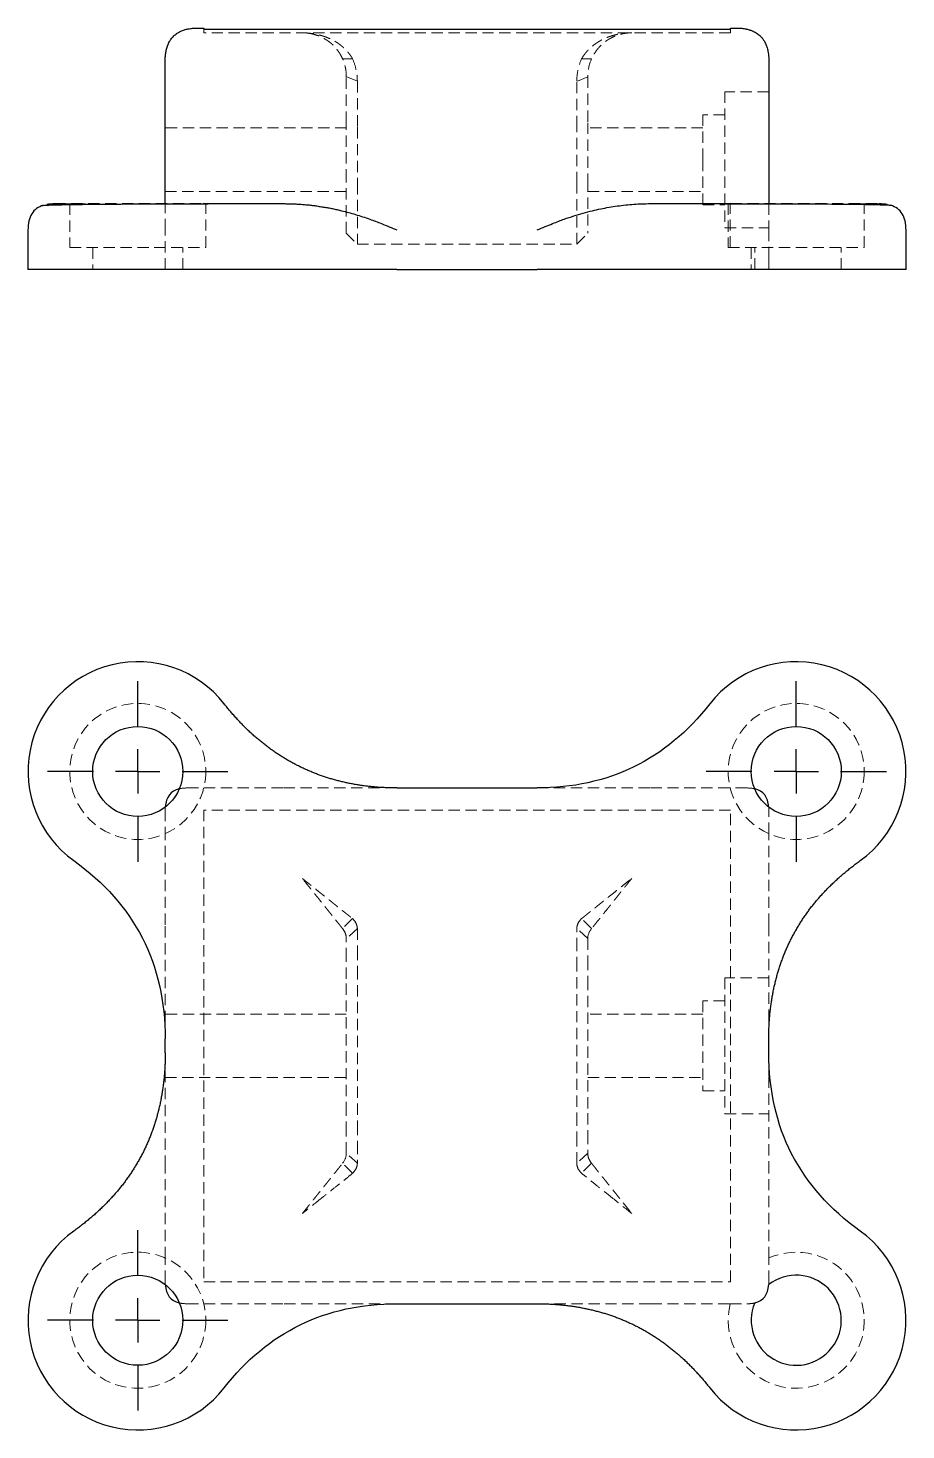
# Model space of a CAD drawing. Header units: millimetres. Extents: x 34 to 237, y 14 to 172.
# Drawn here: x 33.6 to 132.4, y 13.7 to 171.6 of the extents above; entities that cross this region are included whole.
import ezdxf

# ---------------------------------------------------------------- set-up
doc = ezdxf.new("R2010")
doc.units = ezdxf.units.MM
doc.linetypes.add('HIDDEN', pattern=[1.905, 1.27, -0.635])
doc.layers.add('10', color=7, linetype='Continuous')

# ---------------------------------------------------------------- blocks, each defined once
blk = doc.blocks.new('SW_CENTERMARKSYMBOL_0')
at = {"layer": '10', "color": 0}
for p, q in [((0, 5), (0, 10.16)), ((0, 0), (0, 2.5)), ((-5, 0), (-10.16, 0)), ((0, 0), (-2.5, 0)), ((0, 0), (0, -2.5)), ((0, 0), (2.5, 0)), ((5, 0), (10.16, 0)), ((0, -5), (0, -10.16))]:
    blk.add_line(p, q, dxfattribs=at)
blk = doc.blocks.new('SW_CENTERMARKSYMBOL_1')
at = {"layer": '10', "color": 0}
for p, q in [((0, 5), (0, 10.16)), ((0, 0), (0, 2.5)), ((-5, 0), (-10.16, 0)), ((0, 0), (-2.5, 0)), ((0, 0), (0, -2.5)), ((0, 0), (2.5, 0)), ((5, 0), (10.16, 0)), ((0, -5), (0, -10.16))]:
    blk.add_line(p, q, dxfattribs=at)
blk = doc.blocks.new('SW_CENTERMARKSYMBOL_2')
at = {"layer": '10', "color": 0}
for p, q in [((0, 5), (0, 10.16)), ((0, 0), (0, 2.5)), ((-5, 0), (-10.16, 0)), ((0, 0), (-2.5, 0)), ((0, 0), (0, -2.5)), ((0, 0), (2.5, 0)), ((5, 0), (10.16, 0)), ((0, -5), (0, -10.16))]:
    blk.add_line(p, q, dxfattribs=at)

msp = doc.modelspace()

# ---------------------------------------------------------------- linework, layer by layer
at = {"color": 7, "linetype": 'Continuous', "lineweight": 25}
for p, q in [((52.72, 171.62), (53.35, 171.62)), ((53.35, 171.5), (112.67, 171.5)), ((112.67, 171.62), (113.28, 171.62)), ((49.01, 151.85), (49.01, 167.91)), ((116.99, 167.91), (116.99, 151.85)), ((53.84, 151.8), (53.32, 151.85)), ((112.68, 151.85), (112.16, 151.8)), ((33.56, 148.88), (33.56, 144.43)), ((132.44, 144.43), (132.44, 148.88)), ((55.65, 144.43), (33.56, 144.43)), ((75.11, 144.43), (90.89, 144.43)), ((132.44, 144.43), (110.35, 144.43)), ((75.11, 86.04), (90.89, 86.04)), ((49.01, 56.22), (49.01, 57.78)), ((116.99, 56.22), (116.99, 57.78)), ((75.11, 27.96), (90.89, 27.96))]:
    msp.add_line(p, q, dxfattribs=at)
at = {"color": 7, "linetype": 'HIDDEN', "lineweight": 18}
for p, q in [((53.35, 171.5), (53.35, 171.08)), ((112.67, 171.49), (53.35, 171.49)), ((112.67, 171.08), (53.35, 171.08)), ((112.67, 171.5), (112.67, 171.08)), ((70.11, 168.15), (68.99, 168.15)), ((97.03, 168.15), (95.9, 168.15)), ((70.65, 165.63), (69.41, 166.14)), ((69.41, 160.96), (69.41, 166.14)), ((96.6, 166.14), (95.37, 165.63)), ((96.6, 166.14), (96.6, 160.96)), ((70.65, 165.63), (70.65, 160.46)), ((95.37, 160.46), (95.37, 165.63)), ((112.04, 164.45), (112.04, 156.79)), ((116.99, 164.45), (112.04, 164.45)), ((109.57, 161.86), (109.57, 156.79)), ((112.04, 161.86), (109.57, 161.86)), ((69.41, 160.37), (49.01, 160.37)), ((69.41, 154.45), (69.41, 160.96)), ((70.65, 160.46), (70.65, 154.16)), ((95.37, 154.16), (95.37, 160.46)), ((96.6, 160.96), (96.6, 154.45)), ((109.57, 160.37), (96.6, 160.37)), ((109.57, 156.79), (109.57, 151.72)), ((112.04, 156.79), (112.04, 149.13)), ((49.01, 153.2), (69.41, 153.2)), ((69.41, 148.51), (69.41, 154.45)), ((70.65, 154.16), (70.65, 147.27)), ((95.37, 147.27), (95.37, 154.16)), ((96.6, 154.45), (96.6, 148.51)), ((96.6, 153.2), (109.57, 153.2)), ((38.26, 151.85), (38.26, 146.9)), ((53.59, 146.9), (53.59, 151.85)), ((109.57, 151.72), (112.04, 151.72)), ((112.41, 151.85), (112.41, 146.9)), ((112.64, 146.9), (112.64, 151.85)), ((127.74, 146.9), (127.74, 151.85)), ((49.01, 144.43), (49.01, 148.88)), ((69.41, 148.51), (70.65, 147.27)), ((95.37, 147.27), (96.6, 148.51)), ((112.04, 149.13), (116.99, 149.13)), ((116.99, 149.36), (116.99, 149.89)), ((116.99, 149.34), (116.99, 148.88)), ((116.99, 148.88), (116.99, 144.43)), ((38.26, 146.9), (53.59, 146.9)), ((40.86, 146.9), (40.86, 144.43)), ((50.99, 144.43), (50.99, 146.9)), ((70.65, 147.27), (95.37, 147.27)), ((112.41, 146.9), (127.74, 146.9)), ((115.01, 146.9), (115.01, 144.43)), ((115.4, 144.43), (115.4, 146.9)), ((116.98, 144.43), (116.98, 146.9)), ((125.14, 144.43), (125.14, 146.9)), ((51.48, 86.04), (53.36, 86.04)), ((53.36, 86.04), (62.34, 86.04)), ((103.66, 86.04), (112.64, 86.04)), ((114.52, 86.04), (112.64, 86.04)), ((49.01, 83.57), (49.01, 80.89)), ((53.35, 83.56), (53.35, 30.42)), ((112.67, 83.56), (53.35, 83.56)), ((112.67, 30.42), (112.67, 83.56)), ((116.99, 80.89), (116.99, 83.57)), ((49.01, 70.62), (49.01, 80.89)), ((116.99, 70.62), (116.99, 80.89)), ((70.11, 71.33), (68.99, 70.2)), ((97.03, 70.2), (95.9, 71.33)), ((70.65, 70.21), (69.41, 69.08)), ((70.65, 70.21), (70.65, 67.91)), ((95.37, 67.91), (95.37, 70.21)), ((96.6, 69.08), (95.37, 70.21)), ((69.41, 66.78), (69.41, 69.08)), ((70.65, 67.91), (70.65, 65.75)), ((95.37, 65.75), (95.37, 67.91)), ((96.6, 69.08), (96.6, 66.78)), ((69.41, 64.55), (69.41, 66.78)), ((96.6, 66.78), (96.6, 64.55)), ((70.65, 65.75), (70.65, 48.22)), ((95.37, 48.22), (95.37, 65.75)), ((69.41, 49.42), (69.41, 64.55)), ((96.6, 64.55), (96.6, 49.42)), ((112.04, 64.66), (112.04, 49.34)), ((116.99, 64.66), (112.04, 64.66)), ((109.57, 62.07), (109.57, 51.93)), ((112.04, 62.07), (109.57, 62.07)), ((69.41, 60.58), (49.01, 60.58)), ((109.57, 60.58), (96.6, 60.58)), ((116.99, 58.89), (116.99, 60.35)), ((116.99, 58.82), (116.99, 57.78)), ((116.99, 56.22), (116.99, 55.18)), ((116.99, 53.64), (116.99, 55.12)), ((49.01, 53.42), (69.41, 53.42)), ((96.6, 53.42), (109.57, 53.42)), ((109.57, 51.93), (112.04, 51.93)), ((69.41, 47.2), (69.41, 49.42)), ((96.6, 49.42), (96.6, 47.2)), ((112.04, 49.34), (116.99, 49.34)), ((70.65, 48.22), (70.65, 46.07)), ((95.37, 46.07), (95.37, 48.22)), ((69.41, 44.9), (69.41, 47.2)), ((70.65, 46.07), (70.65, 43.77)), ((95.37, 43.77), (95.37, 46.07)), ((96.6, 47.2), (96.6, 44.9)), ((70.65, 43.77), (69.41, 44.9)), ((96.6, 44.9), (95.37, 43.77)), ((49.01, 33.11), (49.01, 43.38)), ((70.11, 42.65), (68.99, 43.78)), ((97.03, 43.78), (95.9, 42.65)), ((116.99, 33.11), (116.99, 43.38)), ((49.01, 30.43), (49.01, 33.11)), ((116.99, 30.42), (116.99, 33.11)), ((53.35, 30.42), (112.67, 30.42)), ((51.48, 27.96), (53.36, 27.96)), ((53.36, 27.96), (62.34, 27.96)), ((103.66, 27.96), (112.64, 27.96)), ((112.64, 27.96), (114.52, 27.96))]:
    msp.add_line(p, q, dxfattribs=at)
for centre in [(45.92, 87.9), (120.08, 87.9), (45.92, 26.1)]:
    msp.add_circle(centre, 7.66, dxfattribs=at)
at = {"color": 7, "linetype": 'Continuous', "lineweight": 25}
for centre in [(45.92, 87.9), (120.08, 87.9), (45.92, 26.1)]:
    msp.add_circle(centre, 5.07, dxfattribs=at)
for centre, radius, start, end in [((45.92, 87.9), 12.36, 38.0731, 234.3147), ((120.08, 87.9), 12.36, 305.6853, 141.9269), ((45.92, 26.1), 12.36, 125.6853, 321.9269), ((120.08, 26.1), 12.36, 218.0731, 54.3147), ((120.08, 26.1), 5.07, 157.3476, 127.728)]:
    msp.add_arc(centre, radius, start, end, dxfattribs=at)
at = {"color": 7, "linetype": 'HIDDEN', "lineweight": 18}
for centre, radius, start, end in [((120.08, 26.1), 7.66, 165.9992, 113.7802), ((112.51, 30.42), 4.48, 356.0053, 0), ((114.56, 31.65), 3.7, 269.2666, 283.1039)]:
    msp.add_arc(centre, radius, start, end, dxfattribs=at)
at = {"color": 7, "linetype": 'Continuous', "lineweight": 25}
for points, knots in [([(49.01, 167.91), (49.01, 167.98), (49.01, 168.12), (49.02, 168.34), (49.04, 168.56), (49.07, 168.79), (49.12, 169.09), (49.21, 169.46), (49.35, 169.82), (49.49, 170.11), (49.66, 170.37), (49.9, 170.67), (50.15, 170.89), (50.37, 171.04), (50.53, 171.14), (50.69, 171.23), (50.95, 171.34), (51.29, 171.46), (51.74, 171.55), (52.23, 171.61), (52.55, 171.62), (52.72, 171.62)], [0, 0, 0, 0, 0.032978, 0.067406, 0.103119, 0.139957, 0.177772, 0.252994, 0.323723, 0.361097, 0.410273, 0.470951, 0.5439, 0.571478, 0.600486, 0.631155, 0.663714, 0.735426, 0.814491, 0.902345, 1, 1, 1, 1]), ([(113.28, 171.62), (113.36, 171.62), (113.51, 171.62), (113.74, 171.61), (113.96, 171.59), (114.18, 171.56), (114.38, 171.52), (114.58, 171.48), (114.77, 171.43), (114.95, 171.37), (115.15, 171.3), (115.35, 171.2), (115.57, 171.08), (115.78, 170.94), (115.99, 170.76), (116.21, 170.54), (116.37, 170.32), (116.51, 170.1), (116.64, 169.84), (116.79, 169.47), (116.89, 169.06), (116.95, 168.66), (116.98, 168.29), (116.98, 168.04), (116.99, 167.91)], [0, 0, 0, 0, 0.04545, 0.088652, 0.129683, 0.168636, 0.205613, 0.240737, 0.274146, 0.306, 0.336481, 0.376975, 0.416767, 0.456177, 0.50073, 0.54997, 0.604617, 0.631456, 0.676368, 0.743343, 0.82228, 0.878968, 0.938131, 1, 1, 1, 1]), ([(35.26, 151.67), (35, 151.56), (34.49, 151.35), (33.93, 150.7), (33.61, 149.85), (33.58, 149.22), (33.56, 148.88)], [0, 0, 0, 0, 0.237003, 0.463451, 0.709712, 1, 1, 1, 1]), ([(53.84, 151.8), (53.6, 151.8), (53.06, 151.8), (52.03, 151.8), (50.82, 151.8), (49.48, 151.79), (48.01, 151.79), (46.46, 151.78), (44.84, 151.77), (43.2, 151.76), (41.58, 151.75), (40.02, 151.73), (38.58, 151.71), (37.31, 151.69), (36.26, 151.67), (35.5, 151.63), (35.06, 151.6), (35.05, 151.58), (35.05, 151.57)], [0, 0, 0, 0, 0.044683, 0.098415, 0.153518, 0.210076, 0.268111, 0.327644, 0.388769, 0.451562, 0.516035, 0.58225, 0.650255, 0.720098, 0.791872, 0.865604, 0.94136, 1, 1, 1, 1]), ([(40.05, 151.8), (39.8, 151.8), (39.26, 151.8), (38.5, 151.79), (37.77, 151.79), (37.14, 151.78), (36.61, 151.78), (36.18, 151.77), (35.85, 151.77), (35.73, 151.76), (35.67, 151.76)], [0, 0, 0, 0, 0.103092, 0.230166, 0.357502, 0.485238, 0.613399, 0.741942, 0.870814, 1, 1, 1, 1]), ([(53.32, 151.85), (54.55, 151.85), (55.91, 151.85), (58.16, 151.85), (58.95, 151.85), (60.6, 151.85), (61.46, 151.85), (62.34, 151.85)], [0, 0, 0, 0, 0.5, 0.5, 0.75, 0.75, 1, 1, 1, 1]), ([(62.34, 151.85), (62.51, 151.84), (62.84, 151.84), (63.34, 151.83), (63.84, 151.8), (64.34, 151.77), (64.84, 151.73), (65.35, 151.68), (65.85, 151.62), (66.35, 151.54), (66.86, 151.46), (67.36, 151.38), (67.87, 151.28), (68.37, 151.17), (69.23, 150.97), (70.47, 150.63), (71.96, 150.14), (73.52, 149.55), (74.53, 149.12), (75.11, 148.88)], [0, 0, 0, 0, 0.037805, 0.075671, 0.113612, 0.151642, 0.189772, 0.228017, 0.266389, 0.304902, 0.343567, 0.382399, 0.421408, 0.460608, 0.500011, 0.621583, 0.750787, 0.856663, 1, 1, 1, 1]), ([(90.89, 148.88), (91.2, 149.01), (91.78, 149.25), (92.6, 149.58), (93.31, 149.86), (94.11, 150.16), (95.02, 150.46), (96.08, 150.78), (97.09, 151.05), (98.06, 151.26), (98.99, 151.44), (99.93, 151.59), (100.87, 151.7), (101.8, 151.79), (102.73, 151.84), (103.35, 151.84), (103.66, 151.85)], [0, 0, 0, 0, 0.076205, 0.143136, 0.200802, 0.249217, 0.335955, 0.419519, 0.500008, 0.572962, 0.645273, 0.717019, 0.788281, 0.859142, 0.929687, 1, 1, 1, 1]), ([(103.66, 151.85), (104.54, 151.85), (105.4, 151.85), (107.05, 151.85), (107.84, 151.85), (110.09, 151.85), (111.45, 151.85), (112.68, 151.85)], [0, 0, 0, 0, 0.25, 0.25, 0.5, 0.5, 1, 1, 1, 1]), ([(130.96, 151.57), (130.96, 151.58), (130.96, 151.6), (130.7, 151.64), (130.25, 151.67), (129.56, 151.69), (128.68, 151.71), (127.58, 151.73), (126.3, 151.75), (124.86, 151.76), (123.28, 151.77), (121.59, 151.78), (119.85, 151.79), (118.09, 151.79), (116.36, 151.8), (114.73, 151.8), (113.28, 151.8), (112.52, 151.8), (112.16, 151.8)], [0, 0, 0, 0, 0.046132, 0.103682, 0.162109, 0.221408, 0.28159, 0.342647, 0.404615, 0.467524, 0.53138, 0.596228, 0.662059, 0.728907, 0.796879, 0.865976, 0.936214, 1, 1, 1, 1]), ([(130.33, 151.76), (130.27, 151.76), (130.15, 151.77), (129.82, 151.77), (129.39, 151.78), (128.86, 151.78), (128.23, 151.79), (127.5, 151.79), (126.74, 151.8), (126.2, 151.8), (125.95, 151.8)], [0, 0, 0, 0, 0.129186, 0.258058, 0.386601, 0.514762, 0.642498, 0.769834, 0.896908, 1, 1, 1, 1]), ([(132.44, 148.88), (132.42, 149.22), (132.39, 149.85), (132.07, 150.7), (131.51, 151.35), (131, 151.56), (130.74, 151.67)], [0, 0, 0, 0, 0.290288, 0.536549, 0.762997, 1, 1, 1, 1]), ([(75.11, 144.43), (74.94, 144.43), (74.59, 144.43), (74.07, 144.43), (73.56, 144.43), (73.05, 144.43), (72.55, 144.43), (72.05, 144.43), (71.56, 144.43), (71.06, 144.43), (70.58, 144.43), (70.1, 144.43), (69.62, 144.43), (69.15, 144.43), (68.68, 144.43), (68.21, 144.43), (67.75, 144.43), (67.3, 144.43), (66.84, 144.43), (66.4, 144.43), (65.95, 144.43), (65.52, 144.43), (65.08, 144.43), (64.65, 144.43), (64.23, 144.43), (63.81, 144.43), (63.39, 144.43), (62.98, 144.43), (62.57, 144.43), (62.17, 144.43), (61.77, 144.43), (61.37, 144.43), (60.98, 144.43), (60.6, 144.43), (60.21, 144.43), (59.84, 144.43), (59.46, 144.43), (59.1, 144.43), (58.73, 144.43), (58.37, 144.43), (58.02, 144.43), (57.67, 144.43), (57.32, 144.43), (56.98, 144.43), (56.64, 144.43), (56.3, 144.43), (55.98, 144.43), (55.76, 144.43), (55.65, 144.43)], [0, 0, 0, 0, 0.023196, 0.046204, 0.069032, 0.091688, 0.114177, 0.136509, 0.158691, 0.180731, 0.202636, 0.224415, 0.246076, 0.267629, 0.28908, 0.31044, 0.331717, 0.352919, 0.374057, 0.395138, 0.416173, 0.43717, 0.458139, 0.479089, 0.50003, 0.52097, 0.54192, 0.562888, 0.583885, 0.604918, 0.625998, 0.647134, 0.668335, 0.68961, 0.710967, 0.732416, 0.753966, 0.775625, 0.797401, 0.819303, 0.841339, 0.863517, 0.885845, 0.908331, 0.930982, 0.953805, 0.976809, 1, 1, 1, 1]), ([(75.11, 86.04), (74.94, 86.04), (74.59, 86.05), (74.07, 86.06), (73.56, 86.08), (73.05, 86.11), (72.55, 86.15), (72.05, 86.2), (71.56, 86.26), (71.06, 86.33), (70.58, 86.4), (70.1, 86.49), (69.62, 86.58), (69.15, 86.69), (68.68, 86.8), (68.21, 86.92), (67.75, 87.05), (67.3, 87.19), (66.84, 87.34), (66.4, 87.49), (65.95, 87.66), (65.52, 87.83), (65.08, 88.02), (64.65, 88.21), (64.23, 88.41), (63.81, 88.62), (63.39, 88.84), (62.98, 89.07), (62.57, 89.31), (62.17, 89.55), (61.77, 89.81), (61.37, 90.07), (60.98, 90.35), (60.6, 90.63), (60.21, 90.92), (59.84, 91.22), (59.46, 91.53), (59.1, 91.85), (58.73, 92.17), (58.37, 92.51), (58.02, 92.85), (57.67, 93.21), (57.32, 93.57), (56.98, 93.94), (56.64, 94.32), (56.3, 94.71), (55.98, 95.11), (55.76, 95.38), (55.65, 95.52)], [0, 0, 0, 0, 0.023196, 0.046204, 0.069032, 0.091688, 0.114177, 0.136509, 0.158691, 0.180731, 0.202636, 0.224415, 0.246076, 0.267629, 0.28908, 0.31044, 0.331717, 0.352919, 0.374057, 0.395138, 0.416173, 0.43717, 0.458139, 0.479089, 0.50003, 0.52097, 0.54192, 0.562888, 0.583885, 0.604918, 0.625998, 0.647134, 0.668335, 0.68961, 0.710967, 0.732416, 0.753966, 0.775625, 0.797401, 0.819303, 0.841339, 0.863517, 0.885845, 0.908331, 0.930982, 0.953805, 0.976809, 1, 1, 1, 1]), ([(116.99, 57.78), (116.99, 57.97), (116.99, 58.33), (117, 58.87), (117.03, 59.41), (117.06, 59.95), (117.11, 60.48), (117.16, 61), (117.22, 61.52), (117.3, 62.03), (117.38, 62.54), (117.47, 63.05), (117.57, 63.54), (117.69, 64.04), (117.81, 64.53), (117.94, 65.01), (118.08, 65.49), (118.23, 65.96), (118.39, 66.43), (118.56, 66.9), (118.74, 67.36), (118.93, 67.81), (119.13, 68.26), (119.34, 68.7), (119.56, 69.14), (119.79, 69.58), (120.03, 70.01), (120.28, 70.43), (120.53, 70.85), (120.8, 71.26), (121.08, 71.67), (121.37, 72.08), (121.66, 72.48), (121.97, 72.87), (122.29, 73.26), (122.61, 73.64), (122.95, 74.02), (123.29, 74.4), (123.65, 74.76), (124.02, 75.13), (124.39, 75.49), (124.77, 75.84), (125.17, 76.19), (125.57, 76.53), (125.99, 76.87), (126.41, 77.21), (126.84, 77.54), (127.14, 77.75), (127.29, 77.86)], [0, 0, 0, 0, 0.023339, 0.046473, 0.06941, 0.092157, 0.114722, 0.137114, 0.159341, 0.181412, 0.203335, 0.22512, 0.246774, 0.268309, 0.289732, 0.311054, 0.332285, 0.353433, 0.37451, 0.395525, 0.416488, 0.43741, 0.458301, 0.479171, 0.50003, 0.520889, 0.541759, 0.562649, 0.58357, 0.604532, 0.625546, 0.646621, 0.667768, 0.688997, 0.710316, 0.731737, 0.753269, 0.774921, 0.796702, 0.818622, 0.840689, 0.862912, 0.8853, 0.907862, 0.930605, 0.953537, 0.976666, 1, 1, 1, 1]), ([(49.01, 56.22), (49.01, 56.03), (49.01, 55.67), (49, 55.13), (48.97, 54.59), (48.94, 54.05), (48.89, 53.52), (48.84, 53), (48.78, 52.48), (48.7, 51.97), (48.62, 51.46), (48.53, 50.95), (48.43, 50.46), (48.31, 49.96), (48.19, 49.47), (48.06, 48.99), (47.92, 48.51), (47.77, 48.04), (47.61, 47.57), (47.44, 47.1), (47.26, 46.64), (47.07, 46.19), (46.87, 45.74), (46.66, 45.3), (46.44, 44.86), (46.21, 44.42), (45.97, 43.99), (45.72, 43.57), (45.47, 43.15), (45.2, 42.74), (44.92, 42.33), (44.63, 41.92), (44.34, 41.52), (44.03, 41.13), (43.71, 40.74), (43.39, 40.36), (43.05, 39.98), (42.71, 39.6), (42.35, 39.24), (41.98, 38.87), (41.61, 38.51), (41.23, 38.16), (40.83, 37.81), (40.43, 37.47), (40.01, 37.13), (39.59, 36.79), (39.16, 36.46), (38.86, 36.25), (38.71, 36.14)], [0, 0, 0, 0, 0.023339, 0.046473, 0.06941, 0.092157, 0.114722, 0.137114, 0.159341, 0.181412, 0.203335, 0.22512, 0.246774, 0.268309, 0.289732, 0.311054, 0.332285, 0.353433, 0.37451, 0.395525, 0.416488, 0.43741, 0.458301, 0.479171, 0.50003, 0.520889, 0.541759, 0.562649, 0.58357, 0.604532, 0.625546, 0.646621, 0.667768, 0.688996, 0.710316, 0.731737, 0.753269, 0.774921, 0.796702, 0.818622, 0.840689, 0.862912, 0.8853, 0.907862, 0.930605, 0.953537, 0.976666, 1, 1, 1, 1]), ([(90.89, 27.96), (91.06, 27.96), (91.41, 27.95), (91.93, 27.94), (92.44, 27.92), (92.95, 27.89), (93.45, 27.85), (93.95, 27.8), (94.44, 27.74), (94.94, 27.67), (95.42, 27.6), (95.9, 27.51), (96.38, 27.42), (96.85, 27.31), (97.32, 27.2), (97.79, 27.08), (98.25, 26.95), (98.7, 26.81), (99.16, 26.66), (99.6, 26.51), (100.05, 26.34), (100.48, 26.17), (100.92, 25.98), (101.35, 25.79), (101.77, 25.59), (102.19, 25.38), (102.61, 25.16), (103.02, 24.93), (103.43, 24.69), (103.83, 24.45), (104.23, 24.19), (104.63, 23.93), (105.02, 23.65), (105.4, 23.37), (105.79, 23.08), (106.16, 22.78), (106.54, 22.47), (106.9, 22.15), (107.27, 21.83), (107.63, 21.49), (107.98, 21.15), (108.33, 20.79), (108.68, 20.43), (109.02, 20.06), (109.36, 19.68), (109.7, 19.29), (110.02, 18.89), (110.24, 18.62), (110.35, 18.48)], [0, 0, 0, 0, 0.023196, 0.046204, 0.069032, 0.091688, 0.114177, 0.136509, 0.158691, 0.180731, 0.202636, 0.224415, 0.246076, 0.267629, 0.28908, 0.31044, 0.331717, 0.352919, 0.374057, 0.395138, 0.416173, 0.43717, 0.458139, 0.479089, 0.50003, 0.52097, 0.54192, 0.562888, 0.583885, 0.604918, 0.625998, 0.647134, 0.668335, 0.68961, 0.710967, 0.732416, 0.753966, 0.775625, 0.797401, 0.819303, 0.841339, 0.863517, 0.885845, 0.908331, 0.930982, 0.953805, 0.976809, 1, 1, 1, 1])]:
    msp.add_open_spline(points, degree=3, knots=knots, dxfattribs=at)
for points in [[(53.35, 171.62), (53.35, 171.62), (53.35, 171.58), (53.35, 171.5)], [(112.67, 171.5), (112.67, 171.58), (112.67, 171.62), (112.67, 171.62)], [(110.35, 144.43), (105.4, 144.43), (98.91, 144.43), (90.89, 144.43)], [(110.35, 95.52), (105.4, 89.2), (98.91, 86.04), (90.89, 86.04)], [(50.6, 85.95), (49.63, 85.71), (49.11, 85.02), (49.02, 83.9)], [(116.98, 83.89), (116.9, 85.02), (116.37, 85.7), (115.4, 85.95)], [(38.71, 77.86), (45.58, 72.93), (49.01, 66.24), (49.01, 57.78)], [(127.29, 36.14), (120.42, 41.07), (116.99, 47.76), (116.99, 56.22)], [(49.02, 30.11), (49.1, 28.98), (49.63, 28.3), (50.6, 28.05)], [(115.4, 28.05), (116.37, 28.3), (116.9, 28.98), (116.98, 30.11)], [(55.65, 18.48), (60.6, 24.8), (67.09, 27.96), (75.11, 27.96)]]:
    msp.add_open_spline(points, degree=3, dxfattribs=at)
at = {"color": 7, "linetype": 'HIDDEN', "lineweight": 18}
for points, knots in [([(68.99, 168.15), (68.96, 168.21), (68.9, 168.33), (68.81, 168.51), (68.71, 168.7), (68.59, 168.89), (68.45, 169.08), (68.3, 169.28), (68.13, 169.48), (67.95, 169.67), (67.74, 169.86), (67.52, 170.04), (67.29, 170.21), (67.03, 170.37), (66.76, 170.52), (66.48, 170.66), (66.18, 170.78), (65.86, 170.88), (65.54, 170.97), (65.19, 171.03), (64.84, 171.07), (64.59, 171.08), (64.47, 171.08)], [0, 0, 0, 0, 0.02667, 0.05569, 0.087074, 0.120849, 0.157055, 0.195741, 0.236958, 0.280753, 0.327155, 0.376171, 0.427766, 0.481855, 0.538298, 0.597034, 0.658099, 0.721538, 0.787399, 0.855731, 0.926584, 1, 1, 1, 1]), ([(64.47, 171.08), (64.56, 171.08), (64.73, 171.08), (64.99, 171.06), (65.25, 171.04), (65.5, 171.01), (65.74, 170.98), (65.98, 170.93), (66.21, 170.88), (66.44, 170.82), (66.66, 170.76), (66.87, 170.69), (67.08, 170.62), (67.28, 170.54), (67.48, 170.45), (67.67, 170.37), (67.85, 170.28), (68.03, 170.18), (68.2, 170.08), (68.36, 169.98), (68.52, 169.88), (68.66, 169.77), (68.81, 169.66), (68.94, 169.55), (69.07, 169.44), (69.19, 169.33), (69.31, 169.22), (69.41, 169.11), (69.52, 169), (69.61, 168.88), (69.7, 168.77), (69.78, 168.66), (69.86, 168.56), (69.93, 168.45), (70, 168.35), (70.06, 168.25), (70.1, 168.18), (70.11, 168.15)], [0, 0, 0, 0, 0.042268, 0.083694, 0.124284, 0.164047, 0.202991, 0.241126, 0.278461, 0.315005, 0.350768, 0.385757, 0.419982, 0.45345, 0.486169, 0.518142, 0.549348, 0.579757, 0.609345, 0.638096, 0.665999, 0.693049, 0.719244, 0.744588, 0.769085, 0.792741, 0.815567, 0.83757, 0.858762, 0.879151, 0.898746, 0.917555, 0.935585, 0.952842, 0.969329, 0.985048, 1, 1, 1, 1]), ([(95.9, 168.15), (95.93, 168.2), (96, 168.32), (96.11, 168.49), (96.23, 168.65), (96.36, 168.82), (96.49, 168.98), (96.64, 169.14), (96.8, 169.3), (96.97, 169.46), (97.15, 169.61), (97.33, 169.75), (97.53, 169.9), (97.74, 170.03), (97.95, 170.16), (98.19, 170.29), (98.46, 170.42), (98.77, 170.56), (99.12, 170.69), (99.52, 170.81), (99.97, 170.92), (100.45, 171.01), (100.99, 171.07), (101.35, 171.08), (101.55, 171.08)], [0, 0, 0, 0, 0.026224, 0.053293, 0.081243, 0.110107, 0.139913, 0.170687, 0.202453, 0.235228, 0.26903, 0.303872, 0.339765, 0.376718, 0.414737, 0.453825, 0.499462, 0.55134, 0.609647, 0.674531, 0.746072, 0.824264, 0.908989, 1, 1, 1, 1]), ([(101.55, 171.08), (101.47, 171.08), (101.33, 171.08), (101.11, 171.06), (100.91, 171.04), (100.71, 171.01), (100.52, 170.97), (100.34, 170.93), (100.16, 170.88), (100, 170.83), (99.84, 170.78), (99.69, 170.72), (99.55, 170.66), (99.41, 170.6), (99.29, 170.53), (99.17, 170.47), (99.06, 170.41), (98.95, 170.35), (98.78, 170.24), (98.54, 170.07), (98.26, 169.83), (97.99, 169.58), (97.75, 169.31), (97.53, 169.03), (97.34, 168.74), (97.17, 168.45), (97.08, 168.25), (97.03, 168.15)], [0, 0, 0, 0, 0.043586, 0.08582, 0.126665, 0.166091, 0.204074, 0.240598, 0.27565, 0.309226, 0.341327, 0.371955, 0.40112, 0.428833, 0.45511, 0.479968, 0.503426, 0.525506, 0.546229, 0.613915, 0.678337, 0.739531, 0.797554, 0.852487, 0.904441, 0.953555, 1, 1, 1, 1]), ([(69.41, 166.14), (69.41, 166.48), (69.38, 166.83), (69.23, 167.5), (69.13, 167.83), (68.99, 168.15)], [4.712389, 4.712389, 4.712389, 4.712389, 4.9218285, 4.9218285, 5.131268, 5.131268, 5.131268, 5.131268]), ([(70.11, 168.15), (70.29, 167.75), (70.42, 167.34), (70.6, 166.5), (70.65, 166.07), (70.65, 165.63)], [4.712389, 4.712389, 4.712389, 4.712389, 4.9218285, 4.9218285, 5.131268, 5.131268, 5.131268, 5.131268]), ([(95.37, 165.63), (95.37, 166.07), (95.41, 166.5), (95.59, 167.34), (95.72, 167.75), (95.9, 168.15)], [4.29351, 4.29351, 4.29351, 4.29351, 4.5029495, 4.5029495, 4.712389, 4.712389, 4.712389, 4.712389]), ([(35.77, 151.67), (35.81, 151.72), (35.88, 151.82), (36.34, 151.84), (36.57, 151.85)], [0, 0, 0, 0, 0.509371, 1, 1, 1, 1]), ([(36.54, 151.85), (36.54, 151.85), (36.52, 151.85), (36.63, 151.85), (36.93, 151.85), (37.44, 151.85), (37.91, 151.85), (38.48, 151.85), (39.13, 151.85), (39.86, 151.85), (40.94, 151.85), (42.14, 151.85), (43.41, 151.85), (44.72, 151.85), (46.06, 151.85), (47.39, 151.85), (48.69, 151.85), (49.95, 151.85), (51.1, 151.85), (51.92, 151.85), (52.67, 151.85), (53.1, 151.85), (53.32, 151.85)], [0, 0, 0, 0, 0.007146, 0.050515, 0.136876, 0.180221, 0.223356, 0.266723, 0.309557, 0.352332, 0.395759, 0.482124, 0.525425, 0.568598, 0.654578, 0.697288, 0.740458, 0.826444, 0.869715, 0.912931, 0.956603, 1, 1, 1, 1]), ([(49.01, 148.88), (49.01, 149.05), (49.01, 149.35), (49.01, 149.75), (49.01, 150.11), (49.01, 150.45), (49.01, 150.77), (49.01, 151.04), (49.01, 151.26), (49.01, 151.44), (49.01, 151.59), (49.01, 151.7), (49.01, 151.79), (49.01, 151.84), (49.01, 151.84), (49.01, 151.85)], [0, 0, 0, 0, 0.0989282, 0.1805313, 0.2448309, 0.332912, 0.4179376, 0.5000077, 0.5729196, 0.6452017, 0.7169333, 0.7881955, 0.859071, 0.9296442, 1, 1, 1, 1]), ([(112.68, 151.85), (112.9, 151.85), (113.33, 151.85), (114.33, 151.85), (115.46, 151.85), (116.68, 151.85), (117.63, 151.85), (118.61, 151.85), (119.61, 151.85), (120.61, 151.85), (121.94, 151.85), (123.24, 151.85), (124.46, 151.85), (125.33, 151.85), (126.14, 151.85), (126.87, 151.85), (127.52, 151.85), (128.27, 151.85), (128.85, 151.85), (129.22, 151.85), (129.43, 151.85), (129.42, 151.85), (129.41, 151.85)], [0, 0, 0, 0, 0.043188, 0.086731, 0.172865, 0.215889, 0.258789, 0.301818, 0.344488, 0.387133, 0.430387, 0.516521, 0.559752, 0.602772, 0.646026, 0.688746, 0.731409, 0.774721, 0.860858, 0.904045, 0.947104, 1, 1, 1, 1]), ([(116.99, 151.85), (116.99, 151.85), (116.99, 151.8), (116.99, 151.64), (116.99, 151.51), (116.99, 151.02), (116.99, 150.54), (116.99, 149.95)], [0, 0, 0, 0, 0.25, 0.25, 0.5, 0.5, 1, 1, 1, 1]), ([(129.43, 151.85), (129.66, 151.84), (130.12, 151.82), (130.19, 151.72), (130.23, 151.67)], [0, 0, 0, 0, 0.490629, 1, 1, 1, 1]), ([(116.99, 149.95), (117, 149.82), (117, 149.7), (116.99, 149.5), (116.99, 149.41), (116.99, 149.34)], [0, 0, 0, 0, 0.5, 0.5, 1, 1, 1, 1]), ([(62.34, 86.04), (62.51, 86.04), (62.84, 86.04), (63.34, 86.04), (63.84, 86.04), (64.34, 86.04), (64.84, 86.04), (65.35, 86.04), (65.85, 86.04), (66.35, 86.04), (66.86, 86.04), (67.36, 86.04), (67.87, 86.04), (68.37, 86.04), (69.23, 86.04), (70.47, 86.04), (71.96, 86.04), (73.52, 86.04), (74.53, 86.04), (75.11, 86.04)], [0, 0, 0, 0, 0.037805, 0.075671, 0.113612, 0.151642, 0.189772, 0.228017, 0.266389, 0.304902, 0.343567, 0.382399, 0.421408, 0.460608, 0.500011, 0.621583, 0.750787, 0.856663, 1, 1, 1, 1]), ([(90.89, 86.04), (91.2, 86.04), (91.78, 86.04), (92.6, 86.04), (93.31, 86.04), (94.11, 86.04), (95.02, 86.04), (96.08, 86.04), (97.09, 86.04), (98.06, 86.04), (98.99, 86.04), (99.93, 86.04), (100.87, 86.04), (101.8, 86.04), (102.73, 86.04), (103.35, 86.04), (103.66, 86.04)], [0, 0, 0, 0, 0.076205, 0.143136, 0.200802, 0.249217, 0.335955, 0.419519, 0.500008, 0.572962, 0.645273, 0.717019, 0.788281, 0.859142, 0.929687, 1, 1, 1, 1]), ([(49.02, 83.9), (49.02, 83.85), (49.01, 83.74), (49.01, 83.63), (49.01, 83.57)], [0, 0, 0, 0, 0.501191, 1, 1, 1, 1]), ([(68.99, 70.2), (68.96, 70.23), (68.9, 70.3), (68.81, 70.42), (68.71, 70.55), (68.59, 70.7), (68.45, 70.87), (68.3, 71.06), (68.13, 71.28), (67.95, 71.51), (67.74, 71.76), (67.52, 72.04), (67.29, 72.33), (67.03, 72.65), (66.76, 72.98), (66.48, 73.34), (66.18, 73.71), (65.86, 74.1), (65.54, 74.51), (65.19, 74.94), (64.84, 75.39), (64.59, 75.69), (64.47, 75.84)], [0, 0, 0, 0, 0.02667, 0.05569, 0.087074, 0.120849, 0.157055, 0.195741, 0.236958, 0.280753, 0.327155, 0.376171, 0.427766, 0.481855, 0.538298, 0.597034, 0.658099, 0.721538, 0.787399, 0.855731, 0.926584, 1, 1, 1, 1]), ([(64.47, 75.84), (64.56, 75.77), (64.73, 75.63), (64.99, 75.42), (65.25, 75.22), (65.5, 75.02), (65.74, 74.82), (65.98, 74.63), (66.21, 74.45), (66.44, 74.26), (66.66, 74.09), (66.87, 73.92), (67.08, 73.75), (67.28, 73.59), (67.48, 73.43), (67.67, 73.28), (67.85, 73.13), (68.03, 72.99), (68.2, 72.85), (68.36, 72.72), (68.52, 72.6), (68.66, 72.48), (68.81, 72.36), (68.94, 72.26), (69.07, 72.15), (69.19, 72.06), (69.31, 71.97), (69.41, 71.88), (69.52, 71.8), (69.61, 71.73), (69.7, 71.66), (69.78, 71.59), (69.86, 71.53), (69.93, 71.47), (70, 71.42), (70.06, 71.37), (70.1, 71.34), (70.11, 71.33)], [0, 0, 0, 0, 0.042268, 0.083694, 0.124284, 0.164047, 0.202991, 0.241126, 0.278461, 0.315005, 0.350768, 0.385757, 0.419982, 0.45345, 0.486169, 0.518142, 0.549348, 0.579757, 0.609345, 0.638096, 0.665999, 0.693049, 0.719244, 0.744588, 0.769085, 0.792741, 0.815567, 0.83757, 0.858762, 0.879151, 0.898746, 0.917555, 0.935585, 0.952842, 0.969329, 0.985048, 1, 1, 1, 1]), ([(95.9, 71.33), (95.93, 71.35), (96, 71.41), (96.11, 71.49), (96.23, 71.59), (96.36, 71.69), (96.49, 71.8), (96.64, 71.92), (96.8, 72.05), (96.97, 72.18), (97.15, 72.32), (97.33, 72.47), (97.53, 72.63), (97.74, 72.8), (97.95, 72.97), (98.19, 73.16), (98.46, 73.38), (98.77, 73.62), (99.12, 73.91), (99.52, 74.22), (99.97, 74.58), (100.45, 74.97), (100.99, 75.4), (101.35, 75.69), (101.55, 75.84)], [0, 0, 0, 0, 0.026224, 0.053293, 0.081243, 0.110107, 0.139913, 0.170687, 0.202453, 0.235228, 0.26903, 0.303872, 0.339765, 0.376718, 0.414737, 0.453825, 0.499462, 0.55134, 0.609647, 0.674531, 0.746072, 0.824264, 0.908989, 1, 1, 1, 1]), ([(101.55, 75.84), (101.47, 75.75), (101.33, 75.57), (101.11, 75.31), (100.91, 75.05), (100.71, 74.8), (100.52, 74.56), (100.34, 74.34), (100.16, 74.12), (100, 73.91), (99.84, 73.71), (99.69, 73.53), (99.55, 73.35), (99.41, 73.18), (99.29, 73.02), (99.17, 72.87), (99.06, 72.73), (98.95, 72.6), (98.78, 72.39), (98.54, 72.09), (98.26, 71.73), (97.99, 71.4), (97.75, 71.1), (97.53, 70.83), (97.34, 70.59), (97.17, 70.38), (97.08, 70.26), (97.03, 70.2)], [0, 0, 0, 0, 0.043586, 0.08582, 0.126665, 0.166091, 0.204074, 0.240598, 0.27565, 0.309226, 0.341327, 0.371955, 0.40112, 0.428833, 0.45511, 0.479968, 0.503426, 0.525506, 0.546229, 0.613915, 0.678337, 0.739531, 0.797554, 0.852487, 0.904441, 0.953555, 1, 1, 1, 1]), ([(70.11, 71.33), (70.29, 71.15), (70.42, 70.97), (70.6, 70.59), (70.65, 70.4), (70.65, 70.21)], [4.712389, 4.712389, 4.712389, 4.712389, 4.9218285, 4.9218285, 5.131268, 5.131268, 5.131268, 5.131268]), ([(95.37, 70.21), (95.37, 70.4), (95.41, 70.59), (95.59, 70.97), (95.72, 71.15), (95.9, 71.33)], [4.29351, 4.29351, 4.29351, 4.29351, 4.5029495, 4.5029495, 4.712389, 4.712389, 4.712389, 4.712389]), ([(49.01, 57.78), (49.01, 58.19), (49.01, 58.93), (49.01, 59.93), (49.01, 60.9), (49.01, 61.9), (49.01, 62.98), (49.01, 64.01), (49.01, 64.99), (49.01, 65.93), (49.01, 66.87), (49.01, 67.81), (49.01, 68.75), (49.01, 69.68), (49.01, 70.31), (49.01, 70.62)], [0, 0, 0, 0, 0.0989282, 0.1805313, 0.2448309, 0.332912, 0.4179376, 0.5000077, 0.5729196, 0.6452017, 0.7169333, 0.7881955, 0.859071, 0.9296442, 1, 1, 1, 1]), ([(69.41, 69.08), (69.41, 69.27), (69.38, 69.46), (69.23, 69.84), (69.13, 70.02), (68.99, 70.2)], [4.712389, 4.712389, 4.712389, 4.712389, 4.9218285, 4.9218285, 5.131268, 5.131268, 5.131268, 5.131268]), ([(116.99, 70.62), (116.99, 69.75), (116.99, 68.88), (116.99, 67.16), (116.99, 66.3), (116.99, 63.75), (116.99, 62.08), (116.99, 60.45)], [0, 0, 0, 0, 0.25, 0.25, 0.5, 0.5, 1, 1, 1, 1]), ([(116.99, 60.45), (117, 60.19), (117, 59.92), (116.99, 59.38), (116.99, 59.1), (116.99, 58.82)], [0, 0, 0, 0, 0.5, 0.5, 1, 1, 1, 1]), ([(49.01, 43.38), (49.01, 43.55), (49.01, 43.88), (49.01, 44.39), (49.01, 44.89), (49.01, 45.39), (49.01, 45.9), (49.01, 46.4), (49.01, 46.91), (49.01, 47.42), (49.01, 47.92), (49.01, 48.43), (49.01, 48.94), (49.01, 49.45), (49.01, 50.32), (49.01, 51.57), (49.01, 53.07), (49.01, 54.63), (49.01, 55.64), (49.01, 56.22)], [0, 0, 0, 0, 0.037847, 0.075749, 0.113718, 0.151769, 0.189913, 0.228165, 0.266537, 0.305042, 0.343694, 0.382504, 0.421485, 0.46065, 0.500011, 0.623569, 0.754364, 0.857662, 1, 1, 1, 1]), ([(116.99, 55.18), (116.99, 54.9), (116.99, 54.62), (117, 54.08), (117, 53.81), (116.99, 53.55)], [0, 0, 0, 0, 0.5, 0.5, 1, 1, 1, 1]), ([(116.99, 53.55), (116.99, 52.73), (116.99, 51.91), (116.99, 50.24), (116.99, 49.39), (116.99, 46.84), (116.99, 45.12), (116.99, 43.38)], [0, 0, 0, 0, 0.25, 0.25, 0.5, 0.5, 1, 1, 1, 1]), ([(96.6, 44.9), (96.6, 44.71), (96.64, 44.51), (96.78, 44.14), (96.89, 43.95), (97.03, 43.78)], [1.1519173, 1.1519173, 1.1519173, 1.1519173, 1.3613568, 1.3613568, 1.5707963, 1.5707963, 1.5707963, 1.5707963]), ([(64.47, 38.13), (64.54, 38.23), (64.69, 38.41), (64.91, 38.68), (65.12, 38.95), (65.33, 39.21), (65.53, 39.46), (65.73, 39.71), (65.93, 39.95), (66.11, 40.19), (66.3, 40.41), (66.47, 40.63), (66.64, 40.85), (66.81, 41.06), (66.97, 41.26), (67.13, 41.45), (67.28, 41.64), (67.42, 41.82), (67.56, 41.99), (67.7, 42.16), (67.82, 42.32), (67.94, 42.47), (68.06, 42.61), (68.16, 42.74), (68.27, 42.87), (68.36, 42.99), (68.45, 43.11), (68.54, 43.21), (68.62, 43.31), (68.69, 43.41), (68.76, 43.49), (68.82, 43.57), (68.88, 43.65), (68.93, 43.72), (68.97, 43.76), (68.99, 43.78)], [0, 0, 0, 0, 0.044251, 0.087555, 0.129926, 0.171377, 0.211924, 0.251581, 0.290362, 0.328282, 0.365353, 0.401589, 0.437001, 0.4716, 0.505396, 0.538382, 0.570528, 0.601807, 0.632201, 0.661699, 0.690296, 0.717992, 0.744791, 0.7707, 0.795728, 0.819888, 0.843189, 0.865646, 0.887269, 0.90807, 0.928057, 0.947239, 0.965621, 0.983208, 1, 1, 1, 1]), ([(70.11, 42.65), (69.91, 42.49), (69.68, 42.29), (69.28, 41.96), (69.14, 41.85), (68.85, 41.62), (68.7, 41.5), (68.24, 41.14), (67.92, 40.89), (67.26, 40.37), (66.92, 40.1), (66.58, 39.82)], [0, 0, 0, 0, 0.25, 0.25, 0.375, 0.375, 0.5, 0.5, 0.75, 0.75, 1, 1, 1, 1]), ([(70.65, 43.77), (70.65, 43.58), (70.6, 43.38), (70.42, 43.01), (70.29, 42.83), (70.11, 42.65)], [1.5707963, 1.5707963, 1.5707963, 1.5707963, 1.7802358, 1.7802358, 1.9896753, 1.9896753, 1.9896753, 1.9896753]), ([(95.9, 42.65), (95.72, 42.83), (95.59, 43.01), (95.41, 43.38), (95.37, 43.58), (95.37, 43.77)], [1.1519173, 1.1519173, 1.1519173, 1.1519173, 1.3613568, 1.3613568, 1.5707963, 1.5707963, 1.5707963, 1.5707963]), ([(99.43, 39.82), (99.09, 40.1), (98.76, 40.37), (98.1, 40.88), (97.78, 41.13), (97.17, 41.62), (96.87, 41.86), (96.34, 42.29), (96.11, 42.49), (95.9, 42.65)], [0, 0, 0, 0, 0.25, 0.25, 0.5, 0.5, 0.75, 0.75, 1, 1, 1, 1]), ([(97.03, 43.78), (97.06, 43.75), (97.11, 43.68), (97.2, 43.56), (97.3, 43.43), (97.42, 43.29), (97.55, 43.12), (97.69, 42.94), (97.85, 42.74), (98.02, 42.53), (98.21, 42.29), (98.42, 42.04), (98.64, 41.76), (98.87, 41.47), (99.12, 41.17), (99.38, 40.84), (99.65, 40.5), (99.93, 40.15), (100.23, 39.78), (100.54, 39.39), (100.86, 38.98), (101.2, 38.56), (101.43, 38.28), (101.55, 38.13)], [0, 0, 0, 0, 0.026629, 0.055253, 0.085887, 0.118562, 0.153312, 0.190182, 0.229215, 0.270449, 0.31391, 0.359604, 0.407506, 0.457554, 0.509637, 0.563645, 0.619597, 0.677552, 0.737577, 0.799748, 0.864149, 0.930869, 1, 1, 1, 1]), ([(75.11, 27.96), (74.8, 27.96), (74.22, 27.96), (73.4, 27.96), (72.69, 27.96), (71.89, 27.96), (70.98, 27.96), (69.92, 27.96), (68.91, 27.96), (67.94, 27.96), (67.01, 27.96), (66.07, 27.96), (65.13, 27.96), (64.2, 27.96), (63.27, 27.96), (62.65, 27.96), (62.34, 27.96)], [0, 0, 0, 0, 0.076205, 0.1431359, 0.200802, 0.2492175, 0.3359547, 0.4195187, 0.5000076, 0.5729621, 0.6452727, 0.7170187, 0.788281, 0.8591423, 0.9296869, 1, 1, 1, 1]), ([(103.66, 27.96), (103.49, 27.96), (103.16, 27.96), (102.66, 27.96), (102.16, 27.96), (101.66, 27.96), (101.16, 27.96), (100.65, 27.96), (100.15, 27.96), (99.65, 27.96), (99.14, 27.96), (98.64, 27.96), (98.13, 27.96), (97.63, 27.96), (96.77, 27.96), (95.53, 27.96), (94.04, 27.96), (92.48, 27.96), (91.47, 27.96), (90.89, 27.96)], [0, 0, 0, 0, 0.037805, 0.075671, 0.113612, 0.151642, 0.189772, 0.228017, 0.266389, 0.304902, 0.343567, 0.382399, 0.421408, 0.460608, 0.500011, 0.621583, 0.750787, 0.856663, 1, 1, 1, 1])]:
    msp.add_open_spline(points, degree=3, knots=knots, dxfattribs=at)
for points in [[(97.03, 168.15), (96.74, 167.51), (96.6, 166.82), (96.6, 166.14)], [(51.48, 86.04), (51.16, 86.04), (50.86, 86.01), (50.6, 85.95)], [(115.4, 85.95), (115.14, 86.01), (114.84, 86.04), (114.52, 86.04)], [(116.99, 83.57), (116.99, 83.68), (116.98, 83.78), (116.98, 83.89)], [(97.03, 70.2), (96.74, 69.84), (96.6, 69.46), (96.6, 69.08)], [(68.99, 43.78), (69.27, 44.14), (69.41, 44.52), (69.41, 44.9)], [(66.58, 39.82), (65.89, 39.27), (65.18, 38.71), (64.47, 38.13)], [(101.55, 38.13), (100.83, 38.71), (100.12, 39.27), (99.43, 39.82)], [(49.01, 30.43), (49.01, 30.32), (49.02, 30.22), (49.02, 30.11)], [(116.98, 30.11), (116.98, 30.22), (116.99, 30.32), (116.99, 30.43)], [(50.6, 28.05), (50.86, 27.99), (51.16, 27.96), (51.48, 27.96)], [(114.52, 27.96), (114.81, 27.95), (115.11, 27.99), (115.4, 28.05)]]:
    msp.add_open_spline(points, degree=3, dxfattribs=at)

# ---------------------------------------------------------------- block references
at = {"layer": '10'}
for name, p in [('SW_CENTERMARKSYMBOL_0', (45.92, 87.9)), ('SW_CENTERMARKSYMBOL_1', (120.08, 87.9)), ('SW_CENTERMARKSYMBOL_2', (45.92, 26.1))]:
    msp.add_blockref(name, p, dxfattribs=at)

doc.saveas('drawing.dxf')
